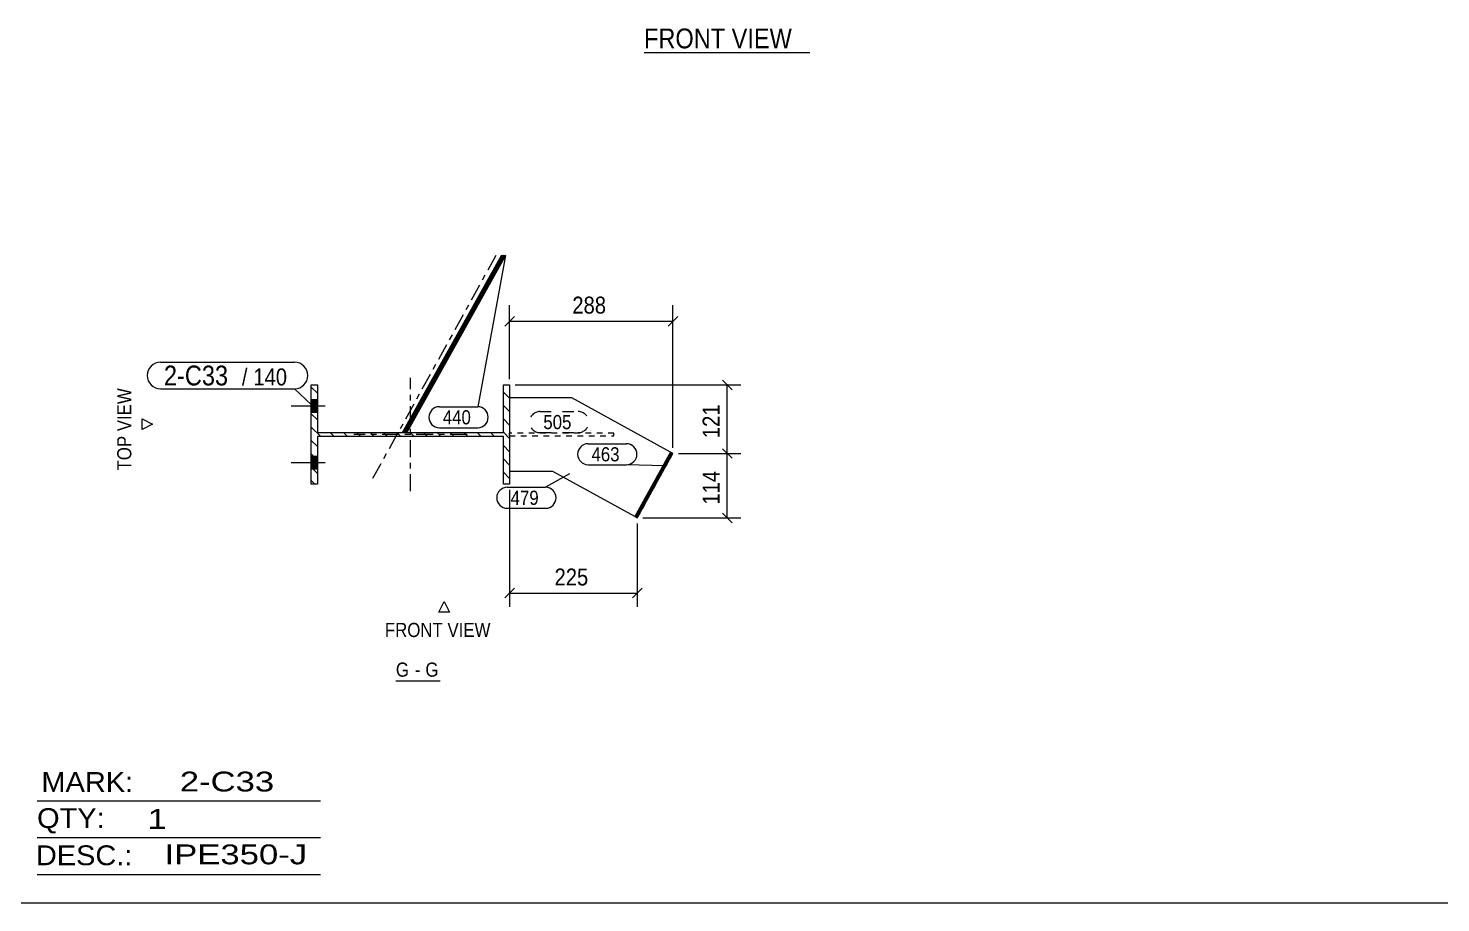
# Model space of a CAD drawing. Header units: millimetres. Extents: x 2 to 825, y 1 to 579.
# Drawn here: x 215.9 to 465.2, y 5 to 159.4 of the extents above; entities that cross this region are included whole.
import ezdxf

# ---------------------------------------------------------------- set-up
doc = ezdxf.new("R2010")
doc.units = ezdxf.units.MM
for name, pattern in [('XKITLINE00', [0]), ('XKITLINE01', [4, 1, -1, 1, -1]), ('XKITLINE02', [4, 2, -2]), ('XKITLINE03', [6, 3, -1, 1, -1])]:
    doc.linetypes.add(name, pattern=pattern)
for name, color, linetype, lineweight in [('Bolt', 3, 'Continuous', 0), ('Dimensions', 7, 'Continuous', 0), ('DrawingSheet', 5, 'Continuous', 0), ('OtherObjectType', 7, 'Continuous', 0), ('Part', 2, 'Continuous', 0), ('PartMark', 7, 'Continuous', 0)]:
    doc.layers.add(name, color=color, linetype=linetype, lineweight=lineweight)
doc.styles.add('ARIAL', font='ARIAL.TTF')
doc.styles.add('ARIAL_NARROW', font='ARIALN.TTF')

# ---------------------------------------------------------------- blocks, each defined once
blk = doc.blocks.new('*A9')
at = {"layer": 'Part', "color": 7, "linetype": 'XKITLINE00', "lineweight": 0}
for p, q in [((266.99, 94.95), (265.89, 96.05)), ((300.89, 94.06), (299.79, 95.16)), ((300.89, 96.41), (300.89, 96.41)), ((300.89, 96.41), (300.89, 96.41)), ((266.99, 92.6), (265.89, 93.7)), ((300.89, 91.7), (299.79, 92.8)), ((266.99, 90.24), (265.89, 91.34)), ((300.89, 89.34), (299.79, 90.44)), ((267.56, 87.31), (265.89, 88.98)), ((269.92, 87.31), (269.22, 88.01)), ((272.27, 87.31), (271.57, 88.01)), ((274.63, 87.31), (273.93, 88.01)), ((276.99, 87.31), (276.29, 88.01)), ((279.35, 87.31), (278.65, 88.01)), ((281.7, 87.31), (281, 88.01)), ((284.06, 87.31), (283.36, 88.01)), ((286.42, 87.31), (285.72, 88.01)), ((288.78, 87.31), (288.08, 88.01)), ((291.13, 87.31), (290.43, 88.01)), ((293.49, 87.31), (292.79, 88.01)), ((295.85, 87.31), (295.15, 88.01)), ((298.21, 87.31), (297.51, 88.01)), ((300.89, 86.99), (299.79, 88.09)), ((266.99, 85.53), (265.89, 86.63)), ((300.89, 84.63), (299.79, 85.73)), ((266.99, 83.17), (265.89, 84.27)), ((300.89, 82.27), (299.79, 83.37)), ((266.99, 80.81), (265.89, 81.91)), ((300.89, 79.91), (299.79, 81.01)), ((266.53, 78.91), (265.89, 79.55))]:
    blk.add_line(p, q, dxfattribs=at)
blk = doc.blocks.new('*A10')
at = {"layer": 'Part', "color": 7, "linetype": 'XKITLINE00', "lineweight": 0}
for p, q in [((299.04, 117.23), (298.15, 116.98)), ((299.09, 117.31), (298.2, 117.05)), ((299.13, 117.38), (298.24, 117.13)), ((299.17, 117.46), (298.28, 117.21)), ((299.21, 117.54), (298.33, 117.28)), ((299.26, 117.61), (298.37, 117.36)), ((299.3, 117.69), (298.41, 117.44)), ((299.34, 117.77), (298.45, 117.51)), ((299.39, 117.84), (298.5, 117.59)), ((299.43, 117.92), (298.54, 117.67)), ((299.47, 118), (298.58, 117.74)), ((299.51, 118.07), (298.63, 117.82)), ((299.56, 118.15), (298.67, 117.9)), ((299.6, 118.23), (298.71, 117.98)), ((299.64, 118.3), (298.75, 118.05)), ((299.69, 118.38), (298.8, 118.13)), ((299.68, 118.44), (298.84, 118.21)), ((299.66, 118.5), (298.88, 118.28)), ((299.64, 118.56), (298.93, 118.36)), ((299.63, 118.62), (298.97, 118.44)), ((299.61, 118.68), (299.01, 118.51)), ((299.59, 118.74), (299.05, 118.59)), ((299.58, 118.8), (299.1, 118.67)), ((299.56, 118.86), (299.14, 118.74)), ((299.54, 118.92), (299.18, 118.82)), ((299.52, 118.98), (299.23, 118.9)), ((299.51, 119.04), (299.27, 118.97)), ((299.49, 119.1), (299.31, 119.05)), ((299.47, 119.16), (299.35, 119.13)), ((299.46, 119.22), (299.4, 119.2)), ((299.44, 119.28), (299.44, 119.28)), ((299.44, 119.28), (299.44, 119.28)), ((299.67, 119.28), (299.46, 119.22)), ((299.9, 119.28), (299.47, 119.16)), ((300.12, 119.28), (299.49, 119.1)), ((300.16, 119.23), (299.51, 119.04)), ((300.11, 119.15), (299.52, 118.98)), ((300.07, 119.07), (299.54, 118.92)), ((300.03, 118.99), (299.56, 118.86)), ((299.99, 118.92), (299.58, 118.8)), ((299.94, 118.84), (299.59, 118.74)), ((299.9, 118.76), (299.61, 118.68)), ((299.86, 118.69), (299.63, 118.62)), ((299.81, 118.61), (299.64, 118.56)), ((299.77, 118.53), (299.66, 118.5)), ((299.73, 118.46), (299.68, 118.44)), ((297.63, 114.7), (296.74, 114.44)), ((297.67, 114.77), (296.78, 114.52)), ((297.71, 114.85), (296.83, 114.6)), ((297.76, 114.93), (296.87, 114.67)), ((297.8, 115), (296.91, 114.75)), ((297.84, 115.08), (296.95, 114.83)), ((297.89, 115.16), (297, 114.9)), ((297.93, 115.23), (297.04, 114.98)), ((297.97, 115.31), (297.08, 115.06)), ((298.01, 115.39), (297.13, 115.13)), ((298.06, 115.46), (297.17, 115.21)), ((298.1, 115.54), (297.21, 115.29)), ((298.14, 115.62), (297.25, 115.36)), ((298.19, 115.69), (297.3, 115.44)), ((298.23, 115.77), (297.34, 115.52)), ((298.27, 115.85), (297.38, 115.6)), ((298.31, 115.92), (297.43, 115.67)), ((298.36, 116), (297.47, 115.75)), ((298.4, 116.08), (297.51, 115.83)), ((298.44, 116.15), (297.55, 115.9)), ((298.49, 116.23), (297.6, 115.98)), ((298.53, 116.31), (297.64, 116.06)), ((298.57, 116.38), (297.68, 116.13)), ((298.61, 116.46), (297.73, 116.21)), ((298.66, 116.54), (297.77, 116.29)), ((298.7, 116.61), (297.81, 116.36)), ((298.74, 116.69), (297.85, 116.44)), ((298.79, 116.77), (297.9, 116.52)), ((298.83, 116.85), (297.94, 116.59)), ((298.87, 116.92), (297.98, 116.67)), ((298.91, 117), (298.03, 116.75)), ((298.96, 117.08), (298.07, 116.82)), ((299, 117.15), (298.11, 116.9)), ((296.26, 112.24), (295.37, 111.99)), ((296.3, 112.32), (295.41, 112.06)), ((296.34, 112.39), (295.45, 112.14)), ((296.39, 112.47), (295.5, 112.22)), ((296.43, 112.55), (295.54, 112.29)), ((296.47, 112.62), (295.58, 112.37)), ((296.51, 112.7), (295.63, 112.45)), ((296.56, 112.78), (295.67, 112.52)), ((296.6, 112.85), (295.71, 112.6)), ((296.64, 112.93), (295.75, 112.68)), ((296.69, 113.01), (295.8, 112.75)), ((296.73, 113.08), (295.84, 112.83)), ((296.77, 113.16), (295.88, 112.91)), ((296.81, 113.24), (295.93, 112.98)), ((296.86, 113.31), (295.97, 113.06)), ((296.9, 113.39), (296.01, 113.14)), ((296.94, 113.47), (296.05, 113.22)), ((296.99, 113.54), (296.1, 113.29)), ((297.03, 113.62), (296.14, 113.37)), ((297.07, 113.7), (296.18, 113.45)), ((297.11, 113.77), (296.23, 113.52)), ((297.16, 113.85), (296.27, 113.6)), ((297.2, 113.93), (296.31, 113.68)), ((297.24, 114), (296.35, 113.75)), ((297.29, 114.08), (296.4, 113.83)), ((297.33, 114.16), (296.44, 113.91)), ((297.37, 114.23), (296.48, 113.98)), ((297.41, 114.31), (296.53, 114.06)), ((297.46, 114.39), (296.57, 114.14)), ((297.5, 114.47), (296.61, 114.21)), ((297.54, 114.54), (296.65, 114.29)), ((297.59, 114.62), (296.7, 114.37)), ((294.84, 109.7), (293.95, 109.45)), ((294.89, 109.78), (294, 109.53)), ((294.93, 109.86), (294.04, 109.61)), ((294.97, 109.94), (294.08, 109.68)), ((295.01, 110.01), (294.13, 109.76)), ((295.06, 110.09), (294.17, 109.84)), ((295.1, 110.17), (294.21, 109.91)), ((295.14, 110.24), (294.25, 109.99)), ((295.19, 110.32), (294.3, 110.07)), ((295.23, 110.4), (294.34, 110.14)), ((295.27, 110.47), (294.38, 110.22)), ((295.31, 110.55), (294.43, 110.3)), ((295.36, 110.63), (294.47, 110.37)), ((295.4, 110.7), (294.51, 110.45)), ((295.44, 110.78), (294.55, 110.53)), ((295.49, 110.86), (294.6, 110.6)), ((295.53, 110.93), (294.64, 110.68)), ((295.57, 111.01), (294.68, 110.76)), ((295.61, 111.09), (294.73, 110.83)), ((295.66, 111.16), (294.77, 110.91)), ((295.7, 111.24), (294.81, 110.99)), ((295.74, 111.32), (294.85, 111.07)), ((295.79, 111.39), (294.9, 111.14)), ((295.83, 111.47), (294.94, 111.22)), ((295.87, 111.55), (294.98, 111.3)), ((295.91, 111.62), (295.03, 111.37)), ((295.96, 111.7), (295.07, 111.45)), ((296, 111.78), (295.11, 111.53)), ((296.04, 111.85), (295.15, 111.6)), ((296.09, 111.93), (295.2, 111.68)), ((296.13, 112.01), (295.24, 111.76)), ((296.17, 112.08), (295.28, 111.83)), ((296.21, 112.16), (295.33, 111.91)), ((293.47, 107.25), (292.58, 107)), ((293.51, 107.32), (292.63, 107.07)), ((293.56, 107.4), (292.67, 107.15)), ((293.6, 107.48), (292.71, 107.23)), ((293.64, 107.55), (292.75, 107.3)), ((293.69, 107.63), (292.8, 107.38)), ((293.73, 107.71), (292.84, 107.46)), ((293.77, 107.79), (292.88, 107.53)), ((293.81, 107.86), (292.93, 107.61)), ((293.86, 107.94), (292.97, 107.69)), ((293.9, 108.02), (293.01, 107.76)), ((293.94, 108.09), (293.05, 107.84)), ((293.99, 108.17), (293.1, 107.92)), ((294.03, 108.25), (293.14, 107.99)), ((294.07, 108.32), (293.18, 108.07)), ((294.11, 108.4), (293.23, 108.15)), ((294.16, 108.48), (293.27, 108.22)), ((294.2, 108.55), (293.31, 108.3)), ((294.24, 108.63), (293.35, 108.38)), ((294.29, 108.71), (293.4, 108.45)), ((294.33, 108.78), (293.44, 108.53)), ((294.37, 108.86), (293.48, 108.61)), ((294.41, 108.94), (293.53, 108.69)), ((294.46, 109.01), (293.57, 108.76)), ((294.5, 109.09), (293.61, 108.84)), ((294.54, 109.17), (293.65, 108.92)), ((294.59, 109.24), (293.7, 108.99)), ((294.63, 109.32), (293.74, 109.07)), ((294.67, 109.4), (293.78, 109.15)), ((294.71, 109.47), (293.83, 109.22)), ((294.76, 109.55), (293.87, 109.3)), ((294.8, 109.63), (293.91, 109.38)), ((292.06, 104.71), (291.17, 104.46)), ((292.1, 104.79), (291.21, 104.54)), ((292.14, 104.87), (291.25, 104.62)), ((292.19, 104.94), (291.3, 104.69)), ((292.23, 105.02), (291.34, 104.77)), ((292.27, 105.1), (291.38, 104.85)), ((292.31, 105.17), (291.43, 104.92)), ((292.36, 105.25), (291.47, 105)), ((292.4, 105.33), (291.51, 105.08)), ((292.44, 105.41), (291.55, 105.15)), ((292.49, 105.48), (291.6, 105.23)), ((292.53, 105.56), (291.64, 105.31)), ((292.57, 105.64), (291.68, 105.38)), ((292.61, 105.71), (291.73, 105.46)), ((292.66, 105.79), (291.77, 105.54)), ((292.7, 105.87), (291.81, 105.61)), ((292.74, 105.94), (291.85, 105.69)), ((292.79, 106.02), (291.9, 105.77)), ((292.83, 106.1), (291.94, 105.84)), ((292.87, 106.17), (291.98, 105.92)), ((292.91, 106.25), (292.03, 106)), ((292.96, 106.33), (292.07, 106.07)), ((293, 106.4), (292.11, 106.15)), ((293.04, 106.48), (292.15, 106.23)), ((293.09, 106.56), (292.2, 106.3)), ((293.13, 106.63), (292.24, 106.38)), ((293.17, 106.71), (292.28, 106.46)), ((293.21, 106.79), (292.33, 106.54)), ((293.26, 106.86), (292.37, 106.61)), ((293.3, 106.94), (292.41, 106.69)), ((293.34, 107.02), (292.45, 106.77)), ((293.39, 107.09), (292.5, 106.84)), ((293.43, 107.17), (292.54, 106.92)), ((290.69, 102.26), (289.8, 102.01)), ((290.73, 102.33), (289.84, 102.08)), ((290.77, 102.41), (289.88, 102.16)), ((290.81, 102.49), (289.93, 102.24)), ((290.86, 102.56), (289.97, 102.31)), ((290.9, 102.64), (290.01, 102.39)), ((290.94, 102.72), (290.05, 102.47)), ((290.99, 102.79), (290.1, 102.54)), ((291.03, 102.87), (290.14, 102.62)), ((291.07, 102.95), (290.18, 102.7)), ((291.11, 103.02), (290.23, 102.77)), ((291.16, 103.1), (290.27, 102.85)), ((291.2, 103.18), (290.31, 102.93)), ((291.24, 103.26), (290.35, 103)), ((291.29, 103.33), (290.4, 103.08)), ((291.33, 103.41), (290.44, 103.16)), ((291.37, 103.49), (290.48, 103.23)), ((291.41, 103.56), (290.53, 103.31)), ((291.46, 103.64), (290.57, 103.39)), ((291.5, 103.72), (290.61, 103.46)), ((291.54, 103.79), (290.65, 103.54)), ((291.59, 103.87), (290.7, 103.62)), ((291.63, 103.95), (290.74, 103.69)), ((291.67, 104.02), (290.78, 103.77)), ((291.71, 104.1), (290.83, 103.85)), ((291.76, 104.18), (290.87, 103.92)), ((291.8, 104.25), (290.91, 104)), ((291.84, 104.33), (290.95, 104.08)), ((291.89, 104.41), (291, 104.16)), ((291.93, 104.48), (291.04, 104.23)), ((291.97, 104.56), (291.08, 104.31)), ((292.01, 104.64), (291.13, 104.39)), ((289.27, 99.72), (288.38, 99.47)), ((289.31, 99.8), (288.43, 99.55)), ((289.36, 99.88), (288.47, 99.63)), ((289.4, 99.95), (288.51, 99.7)), ((289.44, 100.03), (288.56, 99.78)), ((289.49, 100.11), (288.6, 99.86)), ((289.53, 100.18), (288.64, 99.93)), ((289.57, 100.26), (288.68, 100.01)), ((289.61, 100.34), (288.73, 100.09)), ((289.66, 100.41), (288.77, 100.16)), ((289.7, 100.49), (288.81, 100.24)), ((289.74, 100.57), (288.86, 100.32)), ((289.79, 100.64), (288.9, 100.39)), ((289.83, 100.72), (288.94, 100.47)), ((289.87, 100.8), (288.98, 100.55)), ((289.91, 100.88), (289.03, 100.62)), ((289.96, 100.95), (289.07, 100.7)), ((290, 101.03), (289.11, 100.78)), ((290.04, 101.11), (289.16, 100.85)), ((290.09, 101.18), (289.2, 100.93)), ((290.13, 101.26), (289.24, 101.01)), ((290.17, 101.34), (289.28, 101.08)), ((290.21, 101.41), (289.33, 101.16)), ((290.26, 101.49), (289.37, 101.24)), ((290.3, 101.57), (289.41, 101.31)), ((290.34, 101.64), (289.46, 101.39)), ((290.39, 101.72), (289.5, 101.47)), ((290.43, 101.8), (289.54, 101.54)), ((290.47, 101.87), (289.58, 101.62)), ((290.51, 101.95), (289.63, 101.7)), ((290.56, 102.03), (289.67, 101.78)), ((290.6, 102.1), (289.71, 101.85)), ((290.64, 102.18), (289.75, 101.93)), ((287.9, 97.27), (287.01, 97.01)), ((287.94, 97.34), (287.06, 97.09)), ((287.99, 97.42), (287.1, 97.17)), ((288.03, 97.5), (287.14, 97.25)), ((288.07, 97.57), (287.18, 97.32)), ((288.11, 97.65), (287.23, 97.4)), ((288.16, 97.73), (287.27, 97.48)), ((288.2, 97.8), (287.31, 97.55)), ((288.24, 97.88), (287.36, 97.63)), ((288.29, 97.96), (287.4, 97.71)), ((288.33, 98.03), (287.44, 97.78)), ((288.37, 98.11), (287.48, 97.86)), ((288.41, 98.19), (287.53, 97.94)), ((288.46, 98.26), (287.57, 98.01)), ((288.5, 98.34), (287.61, 98.09)), ((288.54, 98.42), (287.66, 98.17)), ((288.59, 98.5), (287.7, 98.24)), ((288.63, 98.57), (287.74, 98.32)), ((288.67, 98.65), (287.78, 98.4)), ((288.71, 98.73), (287.83, 98.47)), ((288.76, 98.8), (287.87, 98.55)), ((288.8, 98.88), (287.91, 98.63)), ((288.84, 98.96), (287.96, 98.7)), ((288.89, 99.03), (288, 98.78)), ((288.93, 99.11), (288.04, 98.86)), ((288.97, 99.19), (288.08, 98.93)), ((289.01, 99.26), (288.13, 99.01)), ((289.06, 99.34), (288.17, 99.09)), ((289.1, 99.42), (288.21, 99.16)), ((289.14, 99.49), (288.26, 99.24)), ((289.19, 99.57), (288.3, 99.32)), ((289.23, 99.65), (288.34, 99.39)), ((286.05, 94.74), (285.68, 94.63)), ((286.03, 94.8), (285.73, 94.71)), ((286.01, 94.86), (285.77, 94.79)), ((285.99, 94.92), (285.81, 94.86)), ((285.98, 94.98), (285.86, 94.94)), ((285.96, 95.04), (285.9, 95.02)), ((286.83, 95.35), (285.94, 95.1)), ((285.94, 95.1), (285.94, 95.1)), ((286.79, 95.27), (285.96, 95.04)), ((286.87, 95.42), (285.98, 95.17)), ((286.74, 95.19), (285.98, 94.98)), ((286.7, 95.12), (285.99, 94.92)), ((286.66, 95.04), (286.01, 94.86)), ((286.91, 95.5), (286.03, 95.25)), ((286.61, 94.96), (286.03, 94.8)), ((286.57, 94.89), (286.05, 94.74)), ((286.53, 94.81), (286.06, 94.68)), ((286.96, 95.58), (286.07, 95.33)), ((286.49, 94.73), (286.08, 94.62)), ((287, 95.65), (286.11, 95.4)), ((287.04, 95.73), (286.16, 95.48)), ((287.09, 95.81), (286.2, 95.56)), ((287.13, 95.88), (286.24, 95.63)), ((287.17, 95.96), (286.28, 95.71)), ((287.21, 96.04), (286.33, 95.79)), ((287.26, 96.11), (286.37, 95.86)), ((287.3, 96.19), (286.41, 95.94)), ((287.34, 96.27), (286.46, 96.02)), ((287.39, 96.35), (286.5, 96.09)), ((287.43, 96.42), (286.54, 96.17)), ((287.47, 96.5), (286.58, 96.25)), ((287.51, 96.58), (286.63, 96.32)), ((287.56, 96.65), (286.67, 96.4)), ((287.6, 96.73), (286.71, 96.48)), ((287.64, 96.81), (286.76, 96.55)), ((287.69, 96.88), (286.8, 96.63)), ((287.73, 96.96), (286.84, 96.71)), ((287.77, 97.04), (286.88, 96.78)), ((287.81, 97.11), (286.93, 96.86)), ((287.86, 97.19), (286.97, 96.94)), ((285.12, 92.28), (284.23, 92.02)), ((285.16, 92.35), (284.27, 92.1)), ((285.2, 92.43), (284.31, 92.18)), ((285.24, 92.51), (284.36, 92.25)), ((285.29, 92.58), (284.4, 92.33)), ((285.33, 92.66), (284.44, 92.41)), ((285.37, 92.74), (284.48, 92.48)), ((285.42, 92.81), (284.53, 92.56)), ((285.46, 92.89), (284.57, 92.64)), ((285.5, 92.97), (284.61, 92.72)), ((285.54, 93.04), (284.66, 92.79)), ((285.59, 93.12), (284.7, 92.87)), ((285.63, 93.2), (284.74, 92.95)), ((285.67, 93.27), (284.78, 93.02)), ((285.72, 93.35), (284.83, 93.1)), ((285.76, 93.43), (284.87, 93.18)), ((285.8, 93.5), (284.91, 93.25)), ((285.84, 93.58), (284.96, 93.33)), ((285.89, 93.66), (285, 93.41)), ((285.93, 93.73), (285.04, 93.48)), ((285.97, 93.81), (285.08, 93.56)), ((286.01, 93.89), (285.13, 93.64)), ((286.06, 93.97), (285.17, 93.71)), ((286.1, 94.04), (285.21, 93.79)), ((286.14, 94.12), (285.26, 93.87)), ((286.19, 94.2), (285.3, 93.94)), ((286.18, 94.26), (285.34, 94.02)), ((286.16, 94.32), (285.38, 94.1)), ((286.15, 94.38), (285.43, 94.17)), ((286.13, 94.44), (285.47, 94.25)), ((286.11, 94.5), (285.51, 94.33)), ((286.1, 94.56), (285.56, 94.4)), ((286.08, 94.62), (285.6, 94.48)), ((286.06, 94.68), (285.64, 94.56)), ((286.44, 94.66), (286.1, 94.56)), ((286.4, 94.58), (286.11, 94.5)), ((286.36, 94.5), (286.13, 94.44)), ((286.31, 94.43), (286.15, 94.38)), ((286.27, 94.35), (286.16, 94.32)), ((286.23, 94.27), (286.18, 94.26)), ((283.7, 89.74), (282.81, 89.49)), ((283.74, 89.82), (282.86, 89.57)), ((283.79, 89.9), (282.9, 89.64)), ((283.83, 89.97), (282.94, 89.72)), ((283.87, 90.05), (282.98, 89.8)), ((283.92, 90.13), (283.03, 89.87)), ((283.96, 90.2), (283.07, 89.95)), ((284, 90.28), (283.11, 90.03)), ((284.04, 90.36), (283.16, 90.1)), ((284.09, 90.43), (283.2, 90.18)), ((284.13, 90.51), (283.24, 90.26)), ((284.17, 90.59), (283.28, 90.33)), ((284.22, 90.66), (283.33, 90.41)), ((284.26, 90.74), (283.37, 90.49)), ((284.3, 90.82), (283.41, 90.57)), ((284.34, 90.89), (283.46, 90.64)), ((284.39, 90.97), (283.5, 90.72)), ((284.43, 91.05), (283.54, 90.8)), ((284.47, 91.12), (283.58, 90.87)), ((284.52, 91.2), (283.63, 90.95)), ((284.56, 91.28), (283.67, 91.03)), ((284.6, 91.35), (283.71, 91.1)), ((284.64, 91.43), (283.76, 91.18)), ((284.69, 91.51), (283.8, 91.26)), ((284.73, 91.58), (283.84, 91.33)), ((284.77, 91.66), (283.88, 91.41)), ((284.82, 91.74), (283.93, 91.49)), ((284.86, 91.82), (283.97, 91.56)), ((284.9, 91.89), (284.01, 91.64)), ((284.94, 91.97), (284.06, 91.72)), ((284.99, 92.05), (284.1, 91.79)), ((285.03, 92.12), (284.14, 91.87)), ((285.07, 92.2), (284.18, 91.95)), ((282.89, 88.28), (282.02, 88.04)), ((282.93, 88.36), (282.04, 88.11)), ((282.97, 88.44), (282.08, 88.19)), ((283.02, 88.51), (282.13, 88.26)), ((283.06, 88.59), (282.17, 88.34)), ((282.84, 88.21), (282.17, 88.01)), ((283.1, 88.67), (282.21, 88.42)), ((283.14, 88.74), (282.26, 88.49)), ((283.19, 88.82), (282.3, 88.57)), ((283.23, 88.9), (282.34, 88.65)), ((283.27, 88.97), (282.38, 88.72)), ((282.8, 88.13), (282.39, 88.01)), ((283.32, 89.05), (282.43, 88.8)), ((283.36, 89.13), (282.47, 88.88)), ((283.4, 89.2), (282.51, 88.95)), ((283.44, 89.28), (282.56, 89.03)), ((283.49, 89.36), (282.6, 89.11)), ((282.76, 88.05), (282.63, 88.02)), ((283.53, 89.44), (282.64, 89.18)), ((283.57, 89.51), (282.68, 89.26)), ((283.62, 89.59), (282.73, 89.34)), ((283.66, 89.67), (282.77, 89.41))]:
    blk.add_line(p, q, dxfattribs=at)
blk = doc.blocks.new('*A11')
at = {"layer": 'Part', "color": 7, "linetype": 'XKITLINE00', "lineweight": 0}
for p, q in [((328.59, 82.31), (327.91, 82.11)), ((328.63, 82.37), (327.95, 82.17)), ((328.66, 82.43), (327.98, 82.23)), ((328.69, 82.49), (328.01, 82.29)), ((328.72, 82.55), (328.04, 82.35)), ((328.76, 82.6), (328.08, 82.41)), ((328.79, 82.66), (328.11, 82.47)), ((328.82, 82.72), (328.14, 82.53)), ((328.85, 82.78), (328.17, 82.59)), ((328.89, 82.84), (328.21, 82.64)), ((328.92, 82.9), (328.24, 82.7)), ((328.95, 82.96), (328.27, 82.76)), ((328.98, 83.02), (328.3, 82.82)), ((329.02, 83.08), (328.34, 82.88)), ((329.05, 83.14), (328.37, 82.94)), ((329.08, 83.19), (328.4, 83)), ((329.11, 83.25), (328.43, 83.06)), ((329.15, 83.31), (328.47, 83.12)), ((329.18, 83.37), (328.5, 83.18)), ((329.21, 83.43), (328.53, 83.23)), ((329.24, 83.49), (328.56, 83.29)), ((329.28, 83.55), (328.6, 83.35)), ((329.31, 83.61), (328.63, 83.41)), ((329.34, 83.67), (328.66, 83.47)), ((329.37, 83.73), (328.69, 83.53)), ((329.41, 83.78), (328.73, 83.59)), ((329.44, 83.84), (328.76, 83.65)), ((329.47, 83.9), (328.79, 83.71)), ((329.5, 83.96), (328.82, 83.76)), ((329.54, 84.02), (328.86, 83.82)), ((329.57, 84.08), (328.89, 83.88)), ((329.6, 84.14), (328.92, 83.94)), ((329.63, 84.2), (328.95, 84)), ((329.67, 84.26), (328.99, 84.06)), ((329.7, 84.31), (329.02, 84.12)), ((329.64, 84.35), (329.05, 84.18)), ((329.58, 84.38), (329.08, 84.24)), ((329.52, 84.41), (329.12, 84.3)), ((329.46, 84.44), (329.15, 84.35)), ((329.4, 84.48), (329.18, 84.41)), ((329.35, 84.51), (329.22, 84.47)), ((329.27, 84.54), (329.25, 84.53)), ((327.19, 79.77), (326.51, 79.58)), ((327.23, 79.83), (326.55, 79.64)), ((327.26, 79.89), (326.58, 79.7)), ((327.29, 79.95), (326.61, 79.76)), ((327.32, 80.01), (326.64, 79.81)), ((327.36, 80.07), (326.68, 79.87)), ((327.39, 80.13), (326.71, 79.93)), ((327.42, 80.19), (326.74, 79.99)), ((327.45, 80.25), (326.77, 80.05)), ((327.49, 80.31), (326.81, 80.11)), ((327.52, 80.36), (326.84, 80.17)), ((327.55, 80.42), (326.87, 80.23)), ((327.58, 80.48), (326.9, 80.29)), ((327.62, 80.54), (326.94, 80.34)), ((327.65, 80.6), (326.97, 80.4)), ((327.68, 80.66), (327, 80.46)), ((327.71, 80.72), (327.03, 80.52)), ((327.75, 80.78), (327.07, 80.58)), ((327.78, 80.84), (327.1, 80.64)), ((327.81, 80.89), (327.13, 80.7)), ((327.84, 80.95), (327.16, 80.76)), ((327.88, 81.01), (327.2, 80.82)), ((327.91, 81.07), (327.23, 80.88)), ((327.94, 81.13), (327.26, 80.93)), ((327.97, 81.19), (327.29, 80.99)), ((328.01, 81.25), (327.33, 81.05)), ((328.04, 81.31), (327.36, 81.11)), ((328.07, 81.37), (327.39, 81.17)), ((328.1, 81.43), (327.42, 81.23)), ((328.14, 81.48), (327.46, 81.29)), ((328.17, 81.54), (327.49, 81.35)), ((328.2, 81.6), (327.52, 81.41)), ((328.23, 81.66), (327.56, 81.47)), ((328.27, 81.72), (327.59, 81.52)), ((328.3, 81.78), (327.62, 81.58)), ((328.33, 81.84), (327.65, 81.64)), ((328.36, 81.9), (327.69, 81.7)), ((328.4, 81.96), (327.72, 81.76)), ((328.43, 82.02), (327.75, 81.82)), ((328.46, 82.07), (327.78, 81.88)), ((328.49, 82.13), (327.82, 81.94)), ((328.53, 82.19), (327.85, 82)), ((328.56, 82.25), (327.88, 82.05)), ((325.83, 77.3), (325.15, 77.1)), ((325.86, 77.36), (325.18, 77.16)), ((325.89, 77.42), (325.21, 77.22)), ((325.92, 77.47), (325.24, 77.28)), ((325.96, 77.53), (325.28, 77.34)), ((325.99, 77.59), (325.31, 77.4)), ((326.02, 77.65), (325.34, 77.46)), ((326.05, 77.71), (325.37, 77.51)), ((326.09, 77.77), (325.41, 77.57)), ((326.12, 77.83), (325.44, 77.63)), ((326.15, 77.89), (325.47, 77.69)), ((326.18, 77.95), (325.5, 77.75)), ((326.22, 78.01), (325.54, 77.81)), ((326.25, 78.06), (325.57, 77.87)), ((326.28, 78.12), (325.6, 77.93)), ((326.31, 78.18), (325.63, 77.99)), ((326.35, 78.24), (325.67, 78.05)), ((326.38, 78.3), (325.7, 78.1)), ((326.41, 78.36), (325.73, 78.16)), ((326.44, 78.42), (325.76, 78.22)), ((326.48, 78.48), (325.8, 78.28)), ((326.51, 78.54), (325.83, 78.34)), ((326.54, 78.6), (325.86, 78.4)), ((326.57, 78.65), (325.9, 78.46)), ((326.61, 78.71), (325.93, 78.52)), ((326.64, 78.77), (325.96, 78.58)), ((326.67, 78.83), (325.99, 78.63)), ((326.7, 78.89), (326.03, 78.69)), ((326.74, 78.95), (326.06, 78.75)), ((326.77, 79.01), (326.09, 78.81)), ((326.8, 79.07), (326.12, 78.87)), ((326.83, 79.13), (326.16, 78.93)), ((326.87, 79.18), (326.19, 78.99)), ((326.9, 79.24), (326.22, 79.05)), ((326.93, 79.3), (326.25, 79.11)), ((326.97, 79.36), (326.29, 79.17)), ((327, 79.42), (326.32, 79.22)), ((327.03, 79.48), (326.35, 79.28)), ((327.06, 79.54), (326.38, 79.34)), ((327.1, 79.6), (326.42, 79.4)), ((327.13, 79.66), (326.45, 79.46)), ((327.16, 79.72), (326.48, 79.52)), ((324.46, 74.82), (323.78, 74.63)), ((324.49, 74.88), (323.81, 74.68)), ((324.52, 74.94), (323.84, 74.74)), ((324.56, 75), (323.88, 74.8)), ((324.59, 75.06), (323.91, 74.86)), ((324.62, 75.12), (323.94, 74.92)), ((324.65, 75.18), (323.97, 74.98)), ((324.69, 75.23), (324.01, 75.04)), ((324.72, 75.29), (324.04, 75.1)), ((324.75, 75.35), (324.07, 75.16)), ((324.78, 75.41), (324.11, 75.21)), ((324.82, 75.47), (324.14, 75.27)), ((324.85, 75.53), (324.17, 75.33)), ((324.88, 75.59), (324.2, 75.39)), ((324.91, 75.65), (324.24, 75.45)), ((324.95, 75.71), (324.27, 75.51)), ((324.98, 75.76), (324.3, 75.57)), ((325.01, 75.82), (324.33, 75.63)), ((325.04, 75.88), (324.37, 75.69)), ((325.08, 75.94), (324.4, 75.75)), ((325.11, 76), (324.43, 75.8)), ((325.14, 76.06), (324.46, 75.86)), ((325.17, 76.12), (324.5, 75.92)), ((325.21, 76.18), (324.53, 75.98)), ((325.24, 76.24), (324.56, 76.04)), ((325.27, 76.3), (324.59, 76.1)), ((325.31, 76.35), (324.63, 76.16)), ((325.34, 76.41), (324.66, 76.22)), ((325.37, 76.47), (324.69, 76.28)), ((325.4, 76.53), (324.72, 76.34)), ((325.44, 76.59), (324.76, 76.39)), ((325.47, 76.65), (324.79, 76.45)), ((325.5, 76.71), (324.82, 76.51)), ((325.53, 76.77), (324.85, 76.57)), ((325.57, 76.83), (324.89, 76.63)), ((325.6, 76.89), (324.92, 76.69)), ((325.63, 76.94), (324.95, 76.75)), ((325.66, 77), (324.98, 76.81)), ((325.7, 77.06), (325.02, 76.87)), ((325.73, 77.12), (325.05, 76.92)), ((325.76, 77.18), (325.08, 76.98)), ((325.79, 77.24), (325.11, 77.04)), ((323.68, 73.41), (323, 73.21)), ((323.65, 73.35), (323, 73.16)), ((323.71, 73.47), (323.03, 73.27)), ((323.74, 73.52), (323.06, 73.33)), ((323.61, 73.29), (323.06, 73.13)), ((323.78, 73.58), (323.1, 73.39)), ((323.58, 73.23), (323.12, 73.1)), ((323.81, 73.64), (323.13, 73.45)), ((323.84, 73.7), (323.16, 73.5)), ((323.55, 73.17), (323.18, 73.06)), ((323.87, 73.76), (323.19, 73.56)), ((323.91, 73.82), (323.23, 73.62)), ((323.52, 73.11), (323.24, 73.03)), ((323.94, 73.88), (323.26, 73.68)), ((323.97, 73.94), (323.29, 73.74)), ((323.48, 73.05), (323.3, 73)), ((324, 74), (323.32, 73.8)), ((324.04, 74.05), (323.36, 73.86)), ((323.45, 72.99), (323.36, 72.97)), ((324.07, 74.11), (323.39, 73.92)), ((324.1, 74.17), (323.42, 73.98)), ((324.13, 74.23), (323.45, 74.04)), ((324.17, 74.29), (323.49, 74.09)), ((324.2, 74.35), (323.52, 74.15)), ((324.23, 74.41), (323.55, 74.21)), ((324.26, 74.47), (323.58, 74.27)), ((324.3, 74.53), (323.62, 74.33)), ((324.33, 74.59), (323.65, 74.39)), ((324.36, 74.64), (323.68, 74.45)), ((324.39, 74.7), (323.71, 74.51)), ((324.43, 74.76), (323.75, 74.57))]:
    blk.add_line(p, q, dxfattribs=at)
blk = doc.blocks.new('*A142')
at = {"layer": 'Bolt'}
for points in [[(266.99, 91.56), (265.89, 91.56), (265.89, 93.76), (266.99, 93.76)], [(266.99, 81.56), (265.89, 81.56), (265.89, 83.76), (266.99, 83.76)]]:
    blk.add_hatch(color=3, dxfattribs=at).paths.add_polyline_path(points, flags=17)
at = {"layer": 'Bolt', "color": 3, "linetype": 'XKITLINE00', "lineweight": 0}
for p, q in [((268.34, 92.66), (262.34, 92.66)), ((266.99, 93.76), (265.89, 93.76)), ((266.99, 91.56), (265.89, 91.56)), ((268.34, 82.66), (262.34, 82.66)), ((266.99, 83.76), (265.89, 83.76)), ((266.99, 81.56), (265.89, 81.56))]:
    blk.add_line(p, q, dxfattribs=at)
blk = doc.blocks.new('*A143')
at = {"layer": 'Part', "color": 7, "linetype": 'XKITLINE03', "lineweight": 0}
for p, q in [((283.39, 77.66), (283.39, 97.66)), ((293.39, 87.66), (273.39, 87.66))]:
    blk.add_line(p, q, dxfattribs=at)
at = {"layer": 'Part', "color": 2, "linetype": 'XKITLINE00', "lineweight": 0}
for p, q in [((265.89, 78.91), (265.89, 96.41)), ((265.89, 96.41), (266.99, 96.41)), ((266.99, 96.41), (266.99, 88.01)), ((299.79, 88.01), (299.79, 96.41)), ((299.79, 96.41), (300.89, 96.41)), ((300.89, 96.41), (300.89, 78.91)), ((266.99, 88.01), (299.79, 88.01)), ((299.79, 87.31), (266.99, 87.31)), ((266.99, 87.31), (266.99, 78.91)), ((299.79, 78.91), (299.79, 87.31)), ((266.99, 78.91), (265.89, 78.91)), ((300.89, 78.91), (299.79, 78.91))]:
    blk.add_line(p, q, dxfattribs=at)
blk = doc.blocks.new('*A144')
at = {"layer": 'Part', "color": 7, "linetype": 'XKITLINE03', "lineweight": 0}
blk.add_line((298.47, 119.28), (276.38, 79.27), dxfattribs=at)
at = {"layer": 'Part', "color": 2, "linetype": 'XKITLINE00', "lineweight": 0}
for p, q in [((281.99, 88.01), (299.44, 119.28)), ((300.19, 119.28), (282.74, 88.01)), ((282.74, 88.01), (281.99, 88.01))]:
    blk.add_line(p, q, dxfattribs=at)
at = {"layer": 'Part', "color": 7, "linetype": 'XKITLINE01', "lineweight": 0}
blk.add_line((280.46, 88.01), (281.99, 88.01), dxfattribs=at)
blk = doc.blocks.new('*A145')
at = {"layer": 'Part', "color": 2, "linetype": 'XKITLINE00', "lineweight": 0}
for p, q in [((329.26, 84.56), (322.98, 73.18)), ((323.42, 72.93), (329.7, 84.31)), ((329.7, 84.31), (329.26, 84.56)), ((323.42, 72.93), (322.98, 73.18))]:
    blk.add_line(p, q, dxfattribs=at)
blk = doc.blocks.new('*A146')
at = {"layer": 'Part', "color": 7, "linetype": 'XKITLINE01', "lineweight": 0}
for p, q in [((300.89, 87.41), (300.89, 87.91)), ((300.89, 87.41), (300.89, 87.91)), ((300.89, 87.91), (300.89, 87.91)), ((319.26, 87.91), (300.89, 87.91)), ((300.89, 87.41), (300.89, 87.41)), ((300.89, 87.41), (319.26, 87.41)), ((319.26, 87.41), (319.26, 87.91))]:
    blk.add_line(p, q, dxfattribs=at)
blk = doc.blocks.new('*A147')
at = {"layer": 'Part', "color": 2, "linetype": 'XKITLINE00', "lineweight": 0}
for p, q in [((311.85, 94.16), (300.89, 94.16)), ((329.26, 84.56), (311.85, 94.16)), ((308.5, 81.16), (300.89, 81.16)), ((322.98, 73.18), (308.5, 81.16))]:
    blk.add_line(p, q, dxfattribs=at)
at = {"layer": 'Part', "color": 7, "linetype": 'XKITLINE01', "lineweight": 0}
for p, q in [((300.89, 94.16), (300.89, 81.16)), ((323.42, 72.93), (329.7, 84.31)), ((329.7, 84.31), (329.26, 84.56)), ((322.98, 73.18), (323.42, 72.93))]:
    blk.add_line(p, q, dxfattribs=at)
blk = doc.blocks.new('*A148')
at = {"layer": 'DrawingSheet', "color": 5, "linetype": 'XKITLINE00', "lineweight": 0}
blk.add_line((5, 5), (825, 5), dxfattribs=at)
blk = doc.blocks.new('*A152')
at = {"layer": 'OtherObjectType', "color": 6, "linetype": 'XKITLINE00', "lineweight": 0}
for p, q in [((217.5, 23), (267.5, 23)), ((217.5, 16.5), (267.5, 16.5)), ((217.5, 10), (267.5, 10))]:
    blk.add_line(p, q, dxfattribs=at)
at = {"layer": 'OtherObjectType', "color": 6, "style": 'ARIAL_NARROW'}
for s, width, p in [('MARK:', 1.275, (218.27, 24.58)), ('2-C33', 1.525501, (242.69, 24.65)), ('QTY:', 1.275, (217.5, 18.19)), ('1', 1.525501, (236.99, 18.05)), ('DESC.:', 1.275, (217.29, 11.63)), ('IPE350-J', 1.525501, (240, 11.79))]:
    blk.add_text(s, height=3.5, dxfattribs=dict(at, width=width)).set_placement(p)
blk = doc.blocks.new('*A173')
at = {"layer": 'OtherObjectType', "color": 7, "linetype": 'XKITLINE00', "lineweight": 0}
blk.add_line((324.61, 155.09), (353.9, 155.09), dxfattribs=at)
at = {"layer": 'OtherObjectType', "color": 7, "style": 'ARIAL', "width": 0.85}
blk.add_text('FRONT VIEW', height=3.5, dxfattribs=at).set_placement((324.61, 155.84))
blk = doc.blocks.new('*A360')
at = {"layer": 'Dimensions', "color": 7, "linetype": 'XKITLINE00', "lineweight": 0}
for p, q in [((338.45, 85.16), (340.15, 83.47)), ((330.7, 84.31), (341.7, 84.31)), ((339.3, 72.93), (339.3, 84.31)), ((324.42, 72.93), (341.7, 72.93)), ((338.45, 73.78), (340.15, 72.08))]:
    blk.add_line(p, q, dxfattribs=at)
at = {"layer": 'Dimensions', "color": 3}
for p in [(339.3, 84.31), (339.3, 72.93)]:
    blk.add_point(p, dxfattribs=at)
at = {"layer": 'Dimensions', "color": 3, "style": 'ARIAL', "width": 0.85}
blk.add_text('114', height=3, rotation=90.0002, dxfattribs=at).set_placement((337.95, 75.29))
blk = doc.blocks.new('*A361')
at = {"layer": 'Dimensions', "color": 7, "linetype": 'XKITLINE00', "lineweight": 0}
for p, q in [((338.45, 97.26), (340.15, 95.57)), ((301.89, 96.41), (341.7, 96.41)), ((339.3, 84.31), (339.3, 96.41)), ((338.45, 85.16), (340.15, 83.47)), ((330.7, 84.31), (341.7, 84.31))]:
    blk.add_line(p, q, dxfattribs=at)
at = {"layer": 'Dimensions', "color": 3}
for p in [(339.3, 96.41), (339.3, 84.31)]:
    blk.add_point(p, dxfattribs=at)
at = {"layer": 'Dimensions', "color": 3, "style": 'ARIAL', "width": 0.85}
blk.add_text('121', height=3, rotation=90.0002, dxfattribs=at).set_placement((337.95, 87.03))
blk = doc.blocks.new('*A362')
at = {"layer": 'Dimensions', "color": 7, "linetype": 'XKITLINE00', "lineweight": 0}
for p, q in [((300.89, 77.91), (300.89, 57.26)), ((323.42, 71.93), (323.42, 57.26)), ((301.74, 60.51), (300.04, 58.82)), ((324.27, 60.51), (322.57, 58.82)), ((300.89, 59.66), (323.42, 59.66))]:
    blk.add_line(p, q, dxfattribs=at)
at = {"layer": 'Dimensions', "color": 3}
for p in [(300.89, 59.66), (323.42, 59.66)]:
    blk.add_point(p, dxfattribs=at)
at = {"layer": 'Dimensions', "color": 3, "style": 'ARIAL', "width": 0.85}
blk.add_text('225', height=3, dxfattribs=at).set_placement((308.82, 61.01))
blk = doc.blocks.new('*A363')
at = {"layer": 'Dimensions', "color": 7, "linetype": 'XKITLINE00', "lineweight": 0}
for p, q in [((300.89, 97.41), (300.89, 110.51)), ((329.7, 85.31), (329.7, 110.51)), ((301.74, 108.51), (300.04, 106.82)), ((300.89, 107.66), (329.7, 107.66)), ((330.55, 108.51), (328.85, 106.82))]:
    blk.add_line(p, q, dxfattribs=at)
at = {"layer": 'Dimensions', "color": 3}
for p in [(300.89, 107.66), (329.7, 107.66)]:
    blk.add_point(p, dxfattribs=at)
at = {"layer": 'Dimensions', "color": 3, "style": 'ARIAL', "width": 0.85}
blk.add_text('288', height=3, dxfattribs=at).set_placement((311.96, 109.01))
blk = doc.blocks.new('*A364')
at = {"layer": 'PartMark', "color": 7, "linetype": 'XKITLINE00', "lineweight": 0}
for p, q in [((239.29, 100.43), (262.94, 100.43)), ((239.29, 95.73), (262.94, 95.73)), ((265.94, 92.89), (262.94, 95.73))]:
    blk.add_line(p, q, dxfattribs=at)
for centre, start, end in [((239.29, 98.08), 90, 270), ((262.94, 98.08), 270, 90)]:
    blk.add_arc(centre, 2.35, start, end, dxfattribs=at)
at = {"layer": 'PartMark', "color": 1, "style": 'ARIAL', "width": 0.85}
blk.add_text('2-C33', height=3.5, dxfattribs=at).set_placement((239.89, 96.33))
at = {"layer": 'PartMark', "color": 3, "style": 'ARIAL', "width": 0.85}
for s, p in [('/', (253.65, 96.33)), ('140', (255.67, 96.33))]:
    blk.add_text(s, height=3, dxfattribs=at).set_placement(p)
blk = doc.blocks.new('*A365')
at = {"layer": 'PartMark', "color": 7, "linetype": 'XKITLINE00', "lineweight": 0}
for p, q in [((300.19, 119.28), (295.26, 92.56)), ((288.5, 92.56), (295.26, 92.56)), ((288.5, 88.86), (295.26, 88.86))]:
    blk.add_line(p, q, dxfattribs=at)
for centre, start, end in [((288.5, 90.71), 90, 270), ((295.26, 90.71), 270, 90)]:
    blk.add_arc(centre, 1.85, start, end, dxfattribs=at)
at = {"layer": 'PartMark', "color": 3, "style": 'ARIAL', "width": 0.85}
blk.add_text('440', height=2.5, dxfattribs=at).set_placement((289.1, 89.46))
blk = doc.blocks.new('*A366')
at = {"layer": 'PartMark', "color": 7, "linetype": 'XKITLINE00', "lineweight": 0}
for p, q in [((314.74, 86.03), (321.51, 86.03)), ((314.74, 82.33), (321.51, 82.33)), ((328.29, 82.14), (321.51, 82.33))]:
    blk.add_line(p, q, dxfattribs=at)
for centre, start, end in [((314.74, 84.18), 90, 270), ((321.51, 84.18), 270, 90)]:
    blk.add_arc(centre, 1.85, start, end, dxfattribs=at)
at = {"layer": 'PartMark', "color": 3, "style": 'ARIAL', "width": 0.85}
blk.add_text('463', height=2.5, dxfattribs=at).set_placement((315.34, 82.93))
blk = doc.blocks.new('*A367')
at = {"layer": 'PartMark', "color": 7, "linetype": 'XKITLINE02', "lineweight": 0}
for p, q in [((306.24, 91.71), (313.01, 91.71)), ((306.24, 88.01), (313.01, 88.01))]:
    blk.add_line(p, q, dxfattribs=at)
for centre, start, end in [((306.24, 89.86), 90, 270), ((313.01, 89.86), 270, 90)]:
    blk.add_arc(centre, 1.85, start, end, dxfattribs=at)
at = {"layer": 'PartMark', "color": 3, "style": 'ARIAL', "width": 0.85}
blk.add_text('505', height=2.5, dxfattribs=at).set_placement((306.84, 88.61))
blk = doc.blocks.new('*A368')
at = {"layer": 'PartMark', "color": 7, "linetype": 'XKITLINE00', "lineweight": 0}
for p, q in [((311.48, 80.74), (307.24, 78.35)), ((300.47, 78.35), (307.24, 78.35)), ((300.47, 74.65), (307.24, 74.65))]:
    blk.add_line(p, q, dxfattribs=at)
for centre, start, end in [((300.47, 76.5), 90, 270), ((307.24, 76.5), 270, 90)]:
    blk.add_arc(centre, 1.85, start, end, dxfattribs=at)
at = {"layer": 'PartMark', "color": 3, "style": 'ARIAL', "width": 0.85}
blk.add_text('479', height=2.5, dxfattribs=at).set_placement((301.07, 75.25))
blk = doc.blocks.new('*A369')
at = {"layer": 'OtherObjectType', "color": 7, "linetype": 'XKITLINE00', "lineweight": 0}
for p, q in [((236.02, 88.54), (236.02, 90.41)), ((236.02, 90.41), (237.89, 89.47)), ((237.89, 89.47), (236.02, 88.54)), ((237.89, 89.47), (237.89, 89.47)), ((288.41, 56.29), (289.35, 58.16)), ((289.35, 58.16), (290.28, 56.29)), ((289.35, 58.16), (289.35, 58.16)), ((290.28, 56.29), (288.41, 56.29)), ((280.82, 44.16), (288.62, 44.16))]:
    blk.add_line(p, q, dxfattribs=at)
at = {"layer": 'OtherObjectType', "color": 7, "style": 'ARIAL', "width": 0.85}
blk.add_text('TOP VIEW', height=2.5, rotation=90, dxfattribs=at).set_placement((234.14, 81.32))
for s, p in [('FRONT VIEW', (278.88, 51.91)), ('G', (280.82, 44.91)), ('G', (286.03, 44.91)), ('-', (284.17, 44.91))]:
    blk.add_text(s, height=2.5, dxfattribs=at).set_placement(p)

msp = doc.modelspace()

# ---------------------------------------------------------------- block references
at = {"lineweight": 0}
for name in ['*A148', '*A173', '*A144', '*A10', '*A365', '*A363', '*A364', '*A143', '*A361', '*A9', '*A142', '*A147', '*A367', '*A146', '*A366', '*A360', '*A145', '*A11', '*A368', '*A362', '*A152']:
    msp.add_blockref(name, (0, 0), dxfattribs=at)
at = {"layer": 'OtherObjectType', "lineweight": 0}
msp.add_blockref('*A369', (0, 0), dxfattribs=at)

doc.saveas('drawing.dxf')
